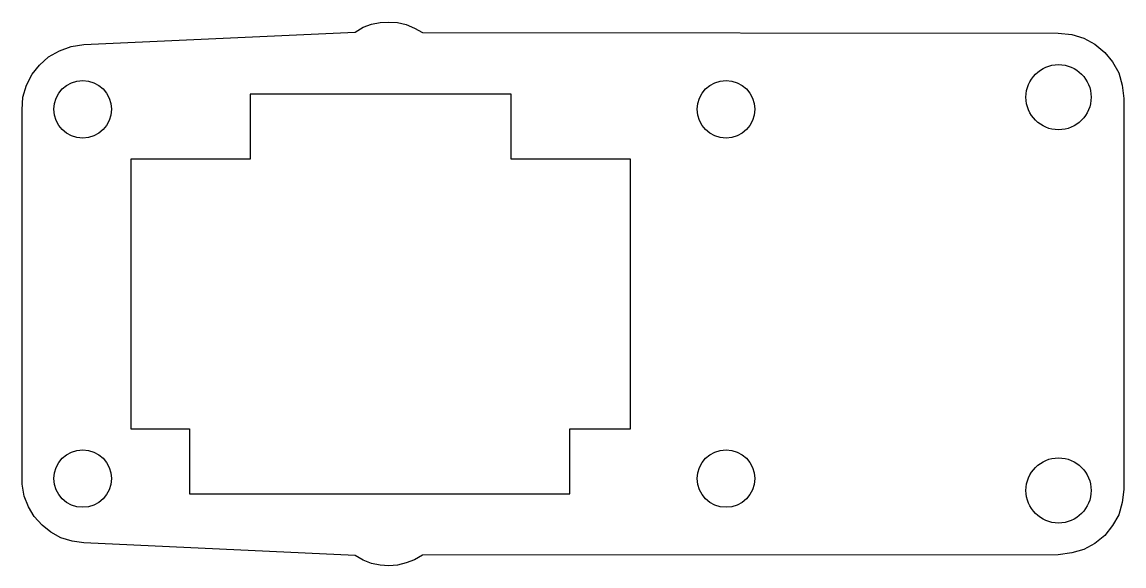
# Model space of a CAD drawing. Header units: millimetres. Extents: x 0 to 50.7, y 0 to 25.
import ezdxf

# ---------------------------------------------------------------- set-up
doc = ezdxf.new("R2010")
doc.units = ezdxf.units.MM
doc.layers.add('CORTE', color=7, linetype='Continuous')

msp = doc.modelspace()

# ---------------------------------------------------------------- linework, layer by layer
at = {"layer": 'CORTE'}
for points in [[(50.7, 3.52), (50.62, 2.92), (50.46, 2.36), (50.18, 1.86), (49.82, 1.4), (49.36, 1.04), (48.86, 0.76), (48.3, 0.6), (47.68, 0.52), (18.42, 0.5), (18.06, 0.28), (17.68, 0.14), (17.28, 0.04), (16.88, 0), (16.48, 0.04), (16.08, 0.12), (15.7, 0.26), (15.32, 0.48), (2.84, 1.06), (2.3, 1.14), (1.78, 1.3), (1.32, 1.56), (0.92, 1.88), (0.56, 2.28), (0.3, 2.72), (0.1, 3.22), (0, 3.76), (0, 21), (0.04, 21.58), (0.2, 22.14), (0.46, 22.64), (0.8, 23.06), (1.22, 23.44), (1.72, 23.72), (2.26, 23.92), (2.84, 24), (15.32, 24.58), (15.7, 24.8), (16.08, 24.94), (16.48, 25.02), (16.88, 25.04), (17.28, 25.02), (17.68, 24.92), (18.06, 24.76), (18.42, 24.56), (47.68, 24.52), (48.3, 24.46), (48.86, 24.3), (49.36, 24.02), (49.82, 23.64), (50.18, 23.2), (50.46, 22.7), (50.62, 22.14), (50.7, 21.52)], [(5, 6.32), (7.7, 6.32), (7.7, 3.32), (25.2, 3.32), (25.2, 6.32), (25.24, 6.32), (28, 6.32), (28, 18.72), (22.5, 18.72), (22.5, 21.72), (10.5, 21.72), (10.5, 18.72), (5, 18.72)]]:
    msp.add_lwpolyline(points, close=True, dxfattribs=at)
for centre, radius in [((47.691, 21.578), 1.5), ((2.79, 21.025), 1.325), ((32.39, 21.025), 1.325), ((2.79, 4.025), 1.325), ((32.39, 4.025), 1.325), ((47.691, 3.478), 1.5)]:
    msp.add_circle(centre, radius, dxfattribs=at)

doc.saveas('drawing.dxf')
